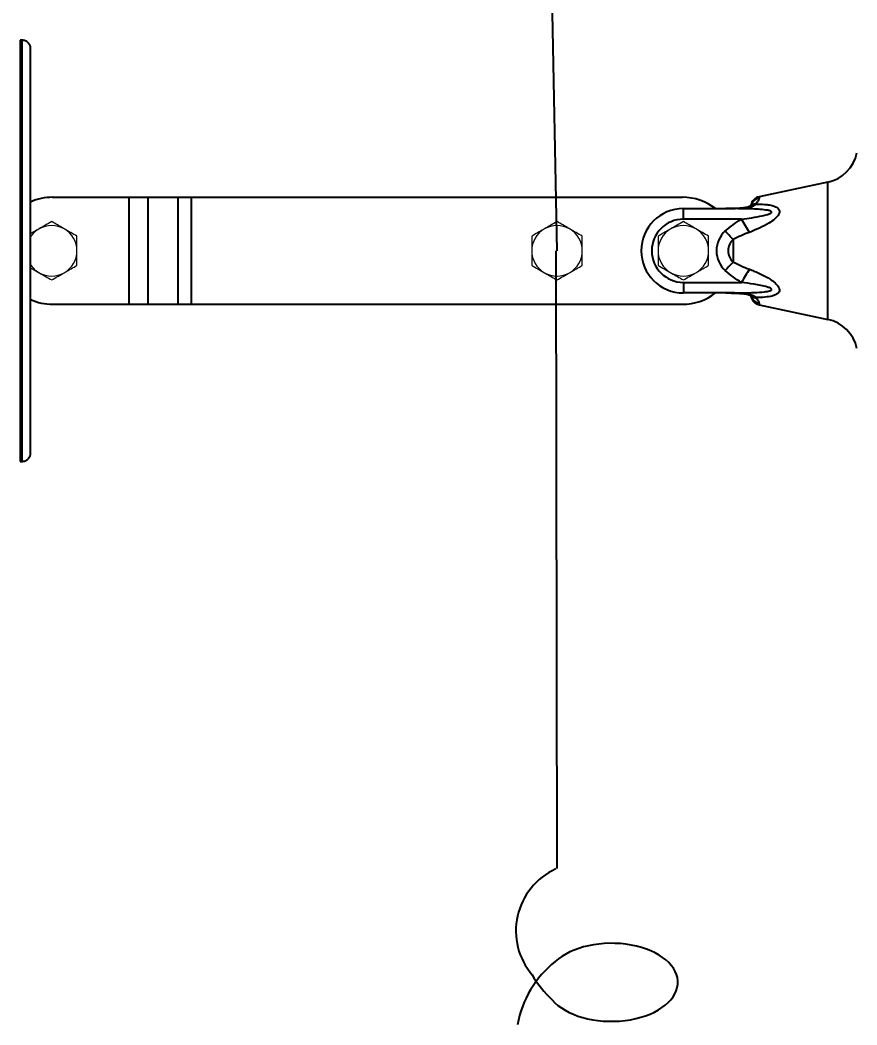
# Model space of a CAD drawing. Header units: millimetres. Extents: x -37020 to 35906, y -101 to 52234.
# Drawn here: x -186.4011 to -186.0037, y 227.4254 to 227.9024 of the extents above; entities that cross this region are included whole.
import ezdxf

# ---------------------------------------------------------------- set-up
doc = ezdxf.new("R2010")
doc.units = ezdxf.units.MM
doc.header["$PDMODE"] = 35
doc.header["$PDSIZE"] = 1
for name, color, linetype in [('GE-Cotas', 1, 'Continuous'), ('M0_EQUIPOS', 2, 'Continuous'), ('M2_PLBULONES', 2, 'Continuous')]:
    doc.layers.add(name, color=color, linetype=linetype)
doc.styles.add('Romans', font='romans.shx', dxfattribs={"width": 0.8})
doc.dimstyles.new('COTAS GENERAL', dxfattribs={"dimscale": 0.1, "dimtxt": 2.5, "dimasz": 2.5, "dimexe": 1, "dimexo": 1, "dimgap": 1.25, "dimtad": 1, "dimzin": 1, "dimdsep": 46, "dimtxsty": 'Romans', "dimcen": 1, "dimclrd": 2, "dimclre": 1, "dimclrt": 3, "dimaunit": 1, "dimadec": 3, "dimazin": 0, "dimtfac": 1, "dimtix": 1, "dimtmove": 0, "dimatfit": 0, "dimfxl": 1, "dimtolj": 1, "dimarcsym": 0})

# ---------------------------------------------------------------- blocks, each defined once
blk = doc.blocks.new('*D286')
at = {"layer": 'Defpoints', "color": 0, "transparency": 16777216}
for p in [(-189.0762093336162, 228.8216407990386), (-189.0762093336162, 228.5969071955409), (-184.691090961397, 227.7929228157583)]:
    blk.add_point(p, dxfattribs=at)
at = {"layer": 'GE-Cotas', "color": 1, "lineweight": -2, "transparency": 16777216}
for p, q in [((-189.0762093336162, 228.7716407990386), (-189.0762093336162, 228.5469071955409)), ((-184.691090961397, 227.8429228157583), (-184.691090961397, 228.6469071955409))]:
    blk.add_line(p, q, dxfattribs=at)
at = {"layer": 'GE-Cotas', "color": 2, "lineweight": -2, "transparency": 16777216}
blk.add_line((-184.791090961397, 228.5969071955409), (-188.9762093336162, 228.5969071955409), dxfattribs=at)
at = {"layer": 'GE-Cotas', "color": 2, "transparency": 16777216}
for points in [[(-188.9762093336162, 228.6135738622076), (-188.9762093336162, 228.5802405288742), (-189.0762093336162, 228.5969071955409)], [(-184.791090961397, 228.5802405288742), (-184.791090961397, 228.6135738622076), (-184.691090961397, 228.5969071955409)]]:
    blk.add_solid(points, dxfattribs=at)
at = {"layer": 'GE-Cotas', "color": 3, "linetype": 'Continuous', "transparency": 16777216, "insert": (-186.8836501697104, 228.7219071955409), "char_height": 0.125, "attachment_point": 5, "style": 'Romans'}
blk.add_mtext('\\A1;D ~5060', dxfattribs=at)
blk = doc.blocks.new('*D288')
at = {"layer": 'Defpoints', "color": 0, "transparency": 16777216}
for p in [(-182.3816589838637, 228.0504243964936), (-181.319986451455, 227.7929223688062), (-189.0762092892086, 221.9931724390545)]:
    blk.add_point(p, dxfattribs=at)
at = {"layer": 'GE-Cotas', "color": 1, "lineweight": -2, "transparency": 16777216}
for p, q in [((-182.1816589838637, 228.0504243964936), (-183.1492185076732, 228.0504243964936)), ((-181.9816589838637, 227.7929223688062), (-182.1816589838637, 228.0504243964936)), ((-181.369986451455, 227.7929223688062), (-181.9816589838637, 227.7929223688062))]:
    blk.add_line(p, q, dxfattribs=at)
at = {"layer": 'GE-Cotas', "color": 3, "linetype": 'Continuous', "transparency": 16777216, "insert": (-182.7966887457684, 228.1754243964936), "char_height": 0.125, "attachment_point": 5, "style": 'Romans'}
blk.add_mtext('\\A1;{\\Fsimplex|c0;+ ~}5800', dxfattribs=at)

msp = doc.modelspace()

# ---------------------------------------------------------------- linework, layer by layer
at = {"color": 4}
for p, q in [((-186.1460913985196, 227.7929223688062), (-186.1546214623372, 228.2360642497295)), ((-186.146091354112, 227.499708546177), (-186.1464913541119, 227.7929223688062))]:
    msp.add_line(p, q, dxfattribs=at)
for centre, radius, start, end in [((-186.1332829648192, 227.4700443150627), 0.03232125512414729, 114.5153074658489, 220.4088976883593), ((-186.1332829648192, 227.4700443150627), 0.03232125512414729, 114.5153074658489, 220.4088976883593), ((-186.1166356984933, 227.4169420297598), 0.04898115730096906, 128.2034867641097, 170.062984064208), ((-186.1166356984933, 227.4169420297598), 0.04898115730096906, 128.2034867641097, 170.062984064208), ((-186.1088892646614, 227.47891532759), 0.05736573728845946, 211.3237159874014, 226.4784876851193), ((-186.1088892646614, 227.47891532759), 0.05736573728845946, 211.3237159874014, 226.4784876851193)]:
    msp.add_arc(centre, radius, start, end, dxfattribs=at)
msp.add_ellipse((-186.1202199606007, 227.4456076335677), major_axis=(0.03149983891844766, 9.181911855534542e-16), ratio=0.5882977311850536, start_param=3.605341051140666, end_param=8.865976773444304, dxfattribs=at)
msp.add_ellipse((-186.1202199606007, 227.4456076335677), major_axis=(0.03149983891844766, 9.181911855534542e-16), ratio=0.5882977311850536, start_param=3.605341051140666, end_param=8.865976773444304, dxfattribs=at)
at = {"layer": 'M0_EQUIPOS', "color": 1}
for p, q in [((-186.4001619786458, 227.8929226358349), (-186.4010908574299, 227.8929226358349)), ((-186.4010908574299, 227.8929226358349), (-186.4010908574299, 227.6929228265698)), ((-186.0175235242085, 227.8254892785962), (-186.0501320332722, 227.8185484369214)), ((-186.0175235242085, 227.7603561838086), (-186.0175235242085, 227.8254892785962)), ((-186.3856909245686, 227.8183224161084), (-186.3494164914326, 227.8183224161084)), ((-186.3494164914326, 227.8183224161084), (-186.3494164914326, 227.767522092622)), ((-186.3494164914326, 227.8183224161084), (-186.340393301888, 227.8183224161084)), ((-186.340393301888, 227.8183224161084), (-186.340393301888, 227.767522092622)), ((-186.340393301888, 227.8183224161084), (-186.3262517422871, 227.8183224161084)), ((-186.3262517422871, 227.8183224161084), (-186.3262517422871, 227.767522092622)), ((-186.3262517422871, 227.8183224161084), (-186.319912669106, 227.8183224161084)), ((-186.319912669106, 227.8183224161084), (-186.319912669106, 227.767522092622)), ((-186.319912669106, 227.8183224161084), (-186.0864908665852, 227.8183224161084)), ((-186.0501320332722, 227.8185484369214), (-186.0501320332722, 227.8179380853589)), ((-186.0860908002095, 227.807922597688), (-186.0860908002095, 227.8129227121289)), ((-186.0860908002095, 227.8129227121289), (-186.0623562306599, 227.8129227121289)), ((-186.0615198582844, 227.813010450166), (-186.0659043759541, 227.8129227121289)), ((-186.061789748116, 227.8130238016064), (-186.0654494733052, 227.8129227121289)), ((-186.0615212887959, 227.8130371530468), (-186.0623757809834, 227.8129932840283)), ((-186.0593416661458, 227.8131458719189), (-186.0615208119588, 227.8130333383496)), ((-186.0593407124715, 227.8131325204785), (-186.0615208119588, 227.813031431001)), ((-186.0615208119588, 227.813028569978), (-186.0615198582844, 227.813010450166)), ((-186.0593388051228, 227.8130867441113), (-186.0615198582844, 227.813010450166)), ((-186.0593411893086, 227.8131344278271), (-186.0593388051228, 227.8130867441113)), ((-186.0584819287495, 227.807922597688), (-186.0860908002095, 227.807922597688)), ((-186.0624711484151, 227.7982532937939), (-186.0624711484151, 227.7875921686108)), ((-186.0860908002095, 227.7779219110425), (-186.0860908002095, 227.7729227502759)), ((-186.0860908002095, 227.7779219110425), (-186.0584819287495, 227.7779219110425)), ((-186.0623562306599, 227.7729227502759), (-186.0860908002095, 227.7729227502759)), ((-186.0659043759541, 227.7729227502759), (-186.0615198582844, 227.7728350122387)), ((-186.0615198582844, 227.7728350122387), (-186.0615208119588, 227.7728159387524)), ((-186.0615198582844, 227.7728350122387), (-186.0593388051228, 227.7727577646191)), ((-186.0593388051228, 227.7727577646191), (-186.0593411893086, 227.7727100809033)), ((-186.3856909245686, 227.767522092622), (-186.3494164914326, 227.767522092622)), ((-186.3494164914326, 227.767522092622), (-186.340393301888, 227.767522092622)), ((-186.340393301888, 227.767522092622), (-186.3262517422871, 227.767522092622)), ((-186.3262517422871, 227.767522092622), (-186.319912669106, 227.767522092622)), ((-186.319912669106, 227.767522092622), (-186.0864908665852, 227.767522092622)), ((-186.0501320332722, 227.7679064233716), (-186.0501320332722, 227.7672960718091)), ((-186.0501320332722, 227.7672960718091), (-186.0175235242085, 227.7603561838086)), ((-186.4010908574299, 227.6929228265698), (-186.4001619786458, 227.6929228265698))]:
    msp.add_line(p, q, dxfattribs=at)
at = {"layer": 'M0_EQUIPOS', "color": 1, "flags": 128}
for points in [[(-186.0547349423604, 227.8016722162182), (-186.0551807851033, 227.802416082185), (-186.0556356877522, 227.8031742532666), (-186.0560982197957, 227.8039457757885), (-186.0565669507222, 227.804727788728), (-186.0570414036946, 227.8055193384106), (-186.0575191945271, 227.8063166101391), (-186.0579998463826, 227.8071186502392), (-186.0584819287495, 227.807922597688)], [(-186.0624711484151, 227.7982532937939), (-186.0629270047383, 227.7987492044385), (-186.0633876294331, 227.7992508371289), (-186.0638530224995, 227.7997572381909), (-186.064321753426, 227.8002684076245), (-186.0647933453755, 227.8007814844067), (-186.0652668446736, 227.8012974222119), (-186.0657422513203, 227.8018152673657), (-186.0662181348042, 227.8023331125195)], [(-186.0624711484151, 227.7875921686108), (-186.0629270047383, 227.787095304292), (-186.0633876294331, 227.7865936716015), (-186.0638530224995, 227.7860872705395), (-186.064321753426, 227.7855770547802), (-186.0647933453755, 227.7850630243237), (-186.0652668446736, 227.7845470865185), (-186.0657422513203, 227.7840292413647), (-186.0662181348042, 227.7835113962109)], [(-186.0547349423604, 227.7841722925122), (-186.0551807851033, 227.7834293802197), (-186.0556356877522, 227.7826702554638), (-186.0560982197957, 227.7818987329419), (-186.0565669507222, 227.7811167200024), (-186.0570414036946, 227.7803261239941), (-186.0575191945271, 227.7795278985913), (-186.0579998463826, 227.7787268121655), (-186.0584819287495, 227.7779219110425)]]:
    msp.add_lwpolyline(points, dxfattribs=at)
at = {"layer": 'M0_EQUIPOS', "color": 1}
for centre, radius, start, end in [((-186.0212708696534, 227.8430946569237), 0.018, 282.0155852387927, 348.0132238332894), ((-186.3856909507896, 227.7929223688062), 0.02539999999999923, 90, 114.2708569939623), ((-186.0864909507897, 227.7929223688062), 0.02540000000000027, 51.94334337248684, 90), ((-186.0520450626747, 227.8119525022688), 0.00318258640855365, 83.0042149560124, 136.4959030609709), ((-186.0490909507897, 227.8136582121698), 0.005000000000000109, 102.0155852387015, 168.4327956941624), ((-186.049144575153, 227.8130665786067), 0.004970578595598889, 101.4586454150606, 157.1474920427405), ((-186.0860909507898, 227.7929223688062), 0.02, 90, 270), ((-186.0623467975853, 227.8168630646284), 0.003940363790552063, 269.862836044382, 282.1143644860512), ((-186.0860909507898, 227.7929223688062), 0.01500000000000091, 90, 270), ((-186.057575756629, 227.7929223688062), 0.01277737634227228, 132.5624907944357, 227.4375092052981), ((-186.057575756629, 227.7929223688062), 0.007237410100726389, 132.5624907941005, 227.4375092057473), ((-186.0864909507897, 227.7929223688062), 0.02540000000000063, 270, 308.0566566275131), ((-186.0623626132716, 227.7688316330267), 0.004091122227982811, 78.11218737398057, 89.91061209306692), ((-186.0520478657069, 227.7738870743182), 0.003177087735544904, 223.5230091836642, 277.0588868539293), ((-186.3856909507896, 227.7929223688062), 0.02540000000000079, 245.6501640029133, 270), ((-186.0490909507897, 227.7721865254427), 0.004999999999999729, 192.3381371667523, 257.9844147612985), ((-186.0491459541985, 227.7727754721804), 0.004967895755915045, 202.2750198607756, 258.5513107805341), ((-186.0212708696534, 227.7427500806888), 0.018, 11.98677616688768, 77.98441476120738)]:
    msp.add_arc(centre, radius, start, end, dxfattribs=at)
for points, knots in [([(-186.3960921735005, 227.8889477212842), (-186.3961515896889, 227.8894202241617), (-186.396278139816, 227.8904266047554), (-186.397022169458, 227.891539127032), (-186.397858451414, 227.8922401697791), (-186.3988197614088, 227.8927750449658), (-186.3996310275337, 227.8928642521888), (-186.4001619786458, 227.8929226358349)], [0, 0, 0, 0, 0.225805714954864, 0.4809420223643144, 0.6145267353256366, 0.747718470830004, 1, 1, 1, 1]), ([(-186.4001619786458, 227.7929222543652), (-186.4001619786458, 227.7961947962612), (-186.4001619786458, 227.8027398735723), (-186.4001619786458, 227.8124629218943), (-186.4001619786458, 227.8219976129277), (-186.4001619786458, 227.8312521789873), (-186.4001619786458, 227.8401379835986), (-186.4001619786458, 227.8485688459715), (-186.4001619786458, 227.8564636206314), (-186.4001619786458, 227.8637470982364), (-186.4001619786458, 227.870347489917), (-186.4001619786458, 227.876203016897), (-186.4001619786458, 227.881256146021), (-186.4001619786458, 227.8854580946017), (-186.4001619786458, 227.8887738990362), (-186.4001619786458, 227.8911469688584), (-186.4001619786458, 227.8926441447994), (-186.4001619786458, 227.8928298055279), (-186.4001619786458, 227.8929226358349)], [0, 0, 0, 0, 0.06250087779258837, 0.1250016318134964, 0.1875024197626043, 0.2499982750647156, 0.3125022268610065, 0.3750009527235785, 0.4374998998983051, 0.5000017825954179, 0.562499656989264, 0.6250000000378766, 0.6874991703242069, 0.7500000232262184, 0.8125005995666162, 0.875000040282436, 0.9375000586447647, 1, 1, 1, 1]), ([(-186.3960921735005, 227.6968967874463), (-186.3960919947684, 227.6969563249615), (-186.3960916546802, 227.6970696118898), (-186.3960914765236, 227.6978289799676), (-186.3960912574647, 227.69884396075), (-186.3960909222311, 227.7000304554298), (-186.3960909967392, 227.7013358389549), (-186.3960909777485, 227.7027302555352), (-186.3960909823528, 227.7042663693802), (-186.3960909811566, 227.7059190430315), (-186.3960909816113, 227.7088017268378), (-186.3960909813326, 227.7134022845393), (-186.3960909814276, 227.7203501616338), (-186.3960909814022, 227.7283276048051), (-186.396090981409, 227.7372129836669), (-186.3960909814072, 227.7468820576268), (-186.3960909814076, 227.7571963913778), (-186.3960909814074, 227.7680137134381), (-186.3960909814076, 227.779181314986), (-186.3960909814076, 227.7905414081619), (-186.3960909814076, 227.801934687309), (-186.3960909814074, 227.8132024416888), (-186.3960909814076, 227.8241845453944), (-186.3960909814069, 227.8347268616743), (-186.3960909814094, 227.8446825111497), (-186.3960909814012, 227.8531432291101), (-186.3960909814242, 227.8602076284705), (-186.3960909813446, 227.8660295341953), (-186.3960909816375, 227.871184562999), (-186.3960909807773, 227.8748901387522), (-186.3960909824169, 227.8774395640211), (-186.396090977465, 227.8792275239609), (-186.3960910010038, 227.8811041715973), (-186.3960908872983, 227.8829712322155), (-186.3960913343375, 227.8847657530668), (-186.396091122757, 227.8863694011392), (-186.3960915180832, 227.8877279568714), (-186.3960916413374, 227.8887280310441), (-186.3960919904861, 227.8888721684013), (-186.3960921735005, 227.8889477212842)], [0, 0, 0, 0, 0.024016169893586, 0.04569754224442353, 0.06503990657072162, 0.08204124442767854, 0.09669900892421861, 0.1117301710921279, 0.1251560131054324, 0.1387694227525408, 0.1525738319657783, 0.190146970738384, 0.2278977146547695, 0.2656295637362521, 0.3033770098740174, 0.3411307193542774, 0.3788653147215955, 0.4166056807861581, 0.4543620161046272, 0.4921023808815155, 0.5298364337302016, 0.5675908064527975, 0.6053398568669671, 0.6430702015757309, 0.6808186668623658, 0.7185722300183323, 0.7468825406367823, 0.7751901795088022, 0.8034528112890185, 0.8302911013547983, 0.8429574861405589, 0.8551244846079827, 0.869289868744424, 0.8874400634911179, 0.9048389219609649, 0.9247973337159981, 0.947313731100335, 0.9723832906158465, 1, 1, 1, 1]), ([(-186.0516574353413, 227.815111394685), (-186.052015706923, 227.8147769184847), (-186.0527332746086, 227.8141070096077), (-186.0546234326831, 227.813477412279), (-186.0569101491373, 227.8131818284436), (-186.058541698752, 227.8131179516301), (-186.0593388051228, 227.8130867441113)], [0, 0, 0, 0, 0.2300139250238369, 0.4606856032861156, 0.7365137182954808, 1, 1, 1, 1]), ([(-186.0516574353413, 227.815111394685), (-186.0502794390567, 227.8150928235986), (-186.0480500888051, 227.815062778919), (-186.0451160750268, 227.8147160152431), (-186.0431943085154, 227.8142416155428), (-186.0418116203426, 227.8136292109681), (-186.0409379574734, 227.8129763314479), (-186.0405062337157, 227.8122678091712), (-186.0403811818932, 227.8115010476839), (-186.0404963094228, 227.810839075648), (-186.0410365216677, 227.809701135095), (-186.0418413851811, 227.8087965932756), (-186.0433875944681, 227.8074217940811), (-186.0458889253947, 227.8057021218605), (-186.049947867709, 227.8035728567314), (-186.0531377368249, 227.8023063641623), (-186.0547349423604, 227.8016722162182)], [0, 0, 0, 0, 0.1341305038461738, 0.2169990411606202, 0.299611868417381, 0.3437762919565076, 0.387732184925462, 0.4299226800420662, 0.4467750669409077, 0.4835475749325143, 0.5051437630447285, 0.577856933759493, 0.5945458203243625, 0.6949901484386022, 0.8472779272265726, 1, 1, 1, 1]), ([(-186.0536763638692, 227.8149731119092), (-186.0536731906108, 227.8149787331994), (-186.053657064259, 227.8150073003359), (-186.053768756476, 227.8148382262363), (-186.0539918471771, 227.8145540850252), (-186.0542427988845, 227.8142733056071), (-186.0543563336568, 227.8141462762768)], [0, 0, 0, 0, 0.07202628182257637, 0.3660342319811185, 0.7131832258939701, 1, 1, 1, 1]), ([(-186.0501320332722, 227.8179380853589), (-186.0502235226462, 227.817566726054), (-186.0503907348233, 227.8168880046339), (-186.0512626049475, 227.815665163785), (-186.0516574353413, 227.815111394685)], [0, 0, 0, 0, 0.5471454028113418, 1, 1, 1, 1]), ([(-186.0584819287495, 227.807922597688), (-186.0568304398442, 227.8081481878868), (-186.0535236711358, 227.808599886114), (-186.0494150415401, 227.8093238701946), (-186.0465800857893, 227.810004655771), (-186.0452134524168, 227.8104679514544), (-186.0445912832535, 227.8107753099486), (-186.0443093079185, 227.8109922266646), (-186.0441845470294, 227.8111514924234), (-186.0441575155008, 227.811302435848), (-186.0441990131247, 227.8114360715366), (-186.0443502007528, 227.8116013924393), (-186.0449226333568, 227.8119105644686), (-186.0466895823084, 227.8123003898649), (-186.04956905713, 227.8125925943838), (-186.0550200638826, 227.8128821900695), (-186.0593009836699, 227.812905836163), (-186.0623562306599, 227.8129227121289)], [0, 0, 0, 0, 0.1468553284378611, 0.2940477548720133, 0.3675337530109754, 0.4043248583490758, 0.4227530081244226, 0.430626484489207, 0.438571570335531, 0.4433568998860558, 0.4481297461191397, 0.4549206506041987, 0.4676855802768643, 0.5125118000850688, 0.6200799269064465, 0.7288550784878456, 1, 1, 1, 1]), ([(-186.0543515652852, 227.8141510446484), (-186.0543767675894, 227.8141234411891), (-186.0544236955312, 227.8140720421765), (-186.0546829089661, 227.813901846526), (-186.0551582379122, 227.8137028022985), (-186.0559108297888, 227.8134931688011), (-186.0569237562949, 227.8133231090939), (-186.0581034684243, 227.8132030872784), (-186.0589328965151, 227.8131590110669), (-186.0593416661458, 227.8131372888501)], [0, 0, 0, 0, 0.1570390621046928, 0.2924145323686604, 0.4099815635431995, 0.5400332624221819, 0.6856069333073904, 0.8450566852777878, 1, 1, 1, 1]), ([(-186.0662181348042, 227.8023331125195), (-186.0650051063209, 227.8033545287582), (-186.0625648855574, 227.8054092876929), (-186.0598481705705, 227.8070815921652), (-186.0584819287495, 227.807922597688)], [0, 0, 0, 0, 0.4970978451099546, 1, 1, 1, 1]), ([(-186.0547349423604, 227.8016722162182), (-186.0560489354556, 227.8011636162516), (-186.0586812129872, 227.8001447552923), (-186.0612064643195, 227.7988844658336), (-186.0624711484151, 227.7982532937939)], [0, 0, 0, 0, 0.4991848615714915, 1, 1, 1, 1]), ([(-186.4001619786458, 227.6929228265698), (-186.4001619786458, 227.6930152883071), (-186.4001619786458, 227.6932002123359), (-186.4001619786458, 227.6946972142238), (-186.4001619786458, 227.697072128315), (-186.4001619786458, 227.7003860681845), (-186.4001619786458, 227.7045884526709), (-186.4001619786458, 227.7096415237783), (-186.4001619786458, 227.7154969284467), (-186.4001619786458, 227.7220983863921), (-186.4001619786458, 227.7293808918813), (-186.4001619786458, 227.7372758328947), (-186.4001619786458, 227.7457071368157), (-186.4001619786458, 227.7545927416019), (-186.4001619786458, 227.7638473522108), (-186.4001619786458, 227.7733818520948), (-186.4001619786458, 227.7831046452231), (-186.4001619786458, 227.7896497158244), (-186.4001619786458, 227.7929222543652)], [0, 0, 0, 0, 0.06249975254081955, 0.1249998798660662, 0.1875009054355164, 0.2499995446570863, 0.3125005065234706, 0.3749997857712402, 0.4375002377833367, 0.5000022999977696, 0.5624997913472156, 0.6249988474829926, 0.6875028919515609, 0.7500014621129721, 0.8125031450317651, 0.874998150257887, 0.9374990132429953, 1, 1, 1, 1]), ([(-186.0624711484151, 227.7875921686108), (-186.0612118593111, 227.7869629362084), (-186.0586870659605, 227.7857013658662), (-186.0560544770593, 227.7846828193966), (-186.0547349423604, 227.7841722925122)], [0, 0, 0, 0, 0.4987691779008301, 1, 1, 1, 1]), ([(-186.0584819287495, 227.7779219110425), (-186.0598346127241, 227.7787543900824), (-186.0625514097868, 227.7804263819538), (-186.0649924700868, 227.7824801781323), (-186.0662181348042, 227.7835113962109)], [0, 0, 0, 0, 0.4978965831602079, 1, 1, 1, 1]), ([(-186.0547349423604, 227.7841722925122), (-186.0540078070395, 227.7838880645865), (-186.0519533573753, 227.7830850064078), (-186.0486295215052, 227.7816029180771), (-186.0455241549315, 227.7798855210443), (-186.0432460845708, 227.7783062300738), (-186.0417337781142, 227.7769799593865), (-186.0407016269315, 227.7756358408657), (-186.0403884856813, 227.7745507883048), (-186.0404515608985, 227.7736906580418), (-186.0407898121874, 227.773090105106), (-186.0414772333542, 227.7724337441547), (-186.0424429265209, 227.7718876832484), (-186.0444634391876, 227.7712404437231), (-186.0475335546649, 227.7707894863644), (-186.0502192193375, 227.7707533951417), (-186.0516574353413, 227.7707340677197)], [0, 0, 0, 0, 0.06945568860212889, 0.196240248584682, 0.3227174568122662, 0.3834760274988034, 0.4439906574788621, 0.5061167113741679, 0.5435335936995969, 0.5662851583624657, 0.6104419191288467, 0.628787679070458, 0.683443622858395, 0.7384234818278114, 0.8599216281419321, 1, 1, 1, 1]), ([(-186.0623562306599, 227.7729227502759), (-186.0590424773242, 227.7729406439074), (-186.0540711360578, 227.7729674881954), (-186.0483499718949, 227.7733437708645), (-186.0457417719327, 227.7737137933094), (-186.0446806337765, 227.7740627615873), (-186.0443328420853, 227.7742474551293), (-186.0441816283325, 227.774441540798), (-186.0441560445032, 227.7745753322187), (-186.0442034872175, 227.7747224974964), (-186.044365269429, 227.7749102456154), (-186.0449801722528, 227.7753086891618), (-186.0466620948322, 227.7758711836226), (-186.0492877305613, 227.7764802103169), (-186.0534053100374, 227.7772270923241), (-186.056482270582, 227.7776482249527), (-186.0584819287495, 227.7779219110425)], [0, 0, 0, 0, 0.2938368419898828, 0.4408183319987771, 0.5144512518525526, 0.5307441786022373, 0.5472101071444405, 0.5526562793455233, 0.5581726440526158, 0.5630067969538824, 0.569976616284665, 0.5833272013913123, 0.6313803039231309, 0.7263352554465139, 0.8221504846472116, 1, 1, 1, 1]), ([(-186.0658972233967, 227.7729179819043), (-186.0655236615183, 227.7729188513421), (-186.0640641256313, 227.7729222483041), (-186.0626063958219, 227.7728421543817), (-186.0615217656331, 227.7727825601513)], [0, 0, 0, 0, 0.2559456615659156, 1, 1, 1, 1]), ([(-186.0615208119588, 227.7728149850781), (-186.06101193866, 227.7727925111791), (-186.0602853234005, 227.7727604209162), (-186.0595592467142, 227.7727180189605), (-186.0593416661458, 227.7727053125317)], [0, 0, 0, 0, 0.7003339003814748, 1, 1, 1, 1]), ([(-186.0593397587971, 227.7727081735547), (-186.059271896473, 227.7727054092676), (-186.0587408336133, 227.7726837770835), (-186.0578081923501, 227.7726147548928), (-186.0566114019686, 227.7724791316045), (-186.0556500358576, 227.7722914036666), (-186.0549366981287, 227.7720609554819), (-186.0545789824292, 227.7718804987443), (-186.0543910756543, 227.7717425822538), (-186.0543646607883, 227.7717058642953), (-186.0543529957966, 227.7716896493847)], [0, 0, 0, 0, 0.02584954878662853, 0.20228802177919, 0.354334785652798, 0.5000937062935229, 0.6360976649165053, 0.7612814722886548, 0.8945802068405664, 1, 1, 1, 1]), ([(-186.0593388051228, 227.7727577646191), (-186.058345959139, 227.7727187436896), (-186.0565736904194, 227.7726490898118), (-186.0541223543795, 227.7722536625137), (-186.0525062643386, 227.771584101601), (-186.0518909045398, 227.7709678683199), (-186.0516574353413, 227.7707340677197)], [0, 0, 0, 0, 0.3268466847138038, 0.5834340522207072, 0.8419537348446484, 1, 1, 1, 1]), ([(-186.054351088448, 227.7716953714306), (-186.0542101164525, 227.7715355139827), (-186.0539371980473, 227.7712260337936), (-186.053704892816, 227.7709137341205), (-186.0536823439985, 227.770878234284), (-186.0536725491719, 227.7708628137524)], [0, 0, 0, 0, 0.376677888790192, 0.7292393676653163, 1, 1, 1, 1]), ([(-186.0516574353413, 227.7707340677197), (-186.0512626054698, 227.7701799165613), (-186.0503907992451, 227.7689563201101), (-186.0502235419052, 227.7682777033139), (-186.0501320332722, 227.7679064233716)], [0, 0, 0, 0, 0.4528871899710781, 1, 1, 1, 1]), ([(-186.4001619786458, 227.6929228265698), (-186.3996311626439, 227.6929814389979), (-186.3988202545926, 227.6930709790448), (-186.3978578760549, 227.6936041167507), (-186.3970227182059, 227.6943067210169), (-186.3962782193661, 227.6954184342605), (-186.3961516009232, 227.6964245666872), (-186.3960921735005, 227.6968967874463)], [0, 0, 0, 0, 0.2523126319913131, 0.3854487131271789, 0.5191478751169295, 0.7743156373023476, 0.9999999999999999, 0.9999999999999999, 0.9999999999999999, 0.9999999999999999])]:
    msp.add_open_spline(points, degree=3, knots=knots, dxfattribs=at)
at = {"layer": 'M2_PLBULONES', "color": 1, "linetype": 'Continuous', "lineweight": 15}
for centre, radius, start, end in [((-186.3860909507897, 227.7929223688062), 0.01199999999999947, 59.99999999704745, 120.000000002835), ((-186.1460909507897, 227.7929223688062), 0.01199999999999902, 59.99999999704745, 120.000000002835), ((-186.0860909507898, 227.7929223688062), 0.01199999999999924, 59.99999999704745, 120.000000002835), ((-186.3860909507897, 227.7929223688062), 0.01199999999999964, 120.000000002835, 147.6472171526131), ((-186.3860909507897, 227.7929223688062), 0.01199999999999909, 0, 59.99999999704745), ((-186.1460909507897, 227.7929223688062), 0.012, 120.000000002835, 180), ((-186.1460909507897, 227.7929223688062), 0.01199999999999955, 0, 59.99999999704745), ((-186.0860909507898, 227.7929223688062), 0.01199999999999955, 120.000000002835, 180), ((-186.0860909507898, 227.7929223688062), 0.01199999999999955, 0, 59.99999999704745), ((-186.3860909507897, 227.7929223688062), 0.01199999999999941, 300.0000000030204, 0), ((-186.1460909507897, 227.7929223688062), 0.012, 180, 239.999999997165), ((-186.1460909507897, 227.7929223688062), 0.01199999999999955, 300.0000000030204, 0), ((-186.0860909507898, 227.7929223688062), 0.01199999999999955, 180, 239.999999997165), ((-186.0860909507898, 227.7929223688062), 0.01199999999999964, 300.0000000030204, 0), ((-186.3860909507897, 227.7929223688062), 0.01200000000000026, 212.2793671973372, 239.999999997165), ((-186.3860909507897, 227.7929223688062), 0.01199999999999941, 239.999999997165, 300.0000000030204), ((-186.1460909507897, 227.7929223688062), 0.01199999999999941, 239.999999997165, 300.0000000030204), ((-186.0860909507898, 227.7929223688062), 0.01199999999999964, 239.999999997165, 300.0000000030204)]:
    msp.add_arc(centre, radius, start, end, dxfattribs=at)
for points, knots in [([(-186.3860909909444, 227.8067791421826), (-186.3870653707537, 227.8062164111583), (-186.3890320347351, 227.8050806088494), (-186.3910651969298, 227.8039067275201), (-186.392091032906, 227.8033144433911)], [0, 0, 0, 0, 0.4954480371184462, 0.9999999999999999, 0.9999999999999999, 0.9999999999999999, 0.9999999999999999]), ([(-186.3800909489827, 227.8033144433911), (-186.3802331927353, 227.8033967881831), (-186.3813094746266, 227.8040198468872), (-186.3833414023815, 227.8051902251811), (-186.3851688051985, 227.8062462345944), (-186.3860909909444, 227.8067791421826)], [0, 0, 0, 0, 0.07014583333008034, 0.5307557534384644, 1, 1, 1, 1]), ([(-186.146090742989, 227.8067791421826), (-186.1470652122222, 227.8062164279433), (-186.1490319417293, 227.8050807259005), (-186.1510650400725, 227.803906744175), (-186.1520907849507, 227.8033144433911)], [0, 0, 0, 0, 0.4954769986516463, 1, 1, 1, 1]), ([(-186.1400911778645, 227.8033144433911), (-186.1402332590334, 227.8033967943935), (-186.1413092105894, 227.8040204216481), (-186.1433415862558, 227.805189785422), (-186.1451687776138, 227.8062461307742), (-186.146090742989, 227.8067791421826)], [0, 0, 0, 0, 0.0700911636563312, 0.5307860090847194, 1, 1, 1, 1]), ([(-186.0860908002095, 227.8067791421826), (-186.0870652694535, 227.8062164279369), (-186.0890319990259, 227.8050807258566), (-186.0910650973038, 227.8039067441686), (-186.0920908421712, 227.8033144433911)], [0, 0, 0, 0, 0.4954769877590566, 1, 1, 1, 1]), ([(-186.0800907582478, 227.8033144433911), (-186.0802330012954, 227.8033967893163), (-186.0813093964972, 227.8040199252811), (-186.0833415455587, 227.8051899541016), (-186.0851688020133, 227.8062461873532), (-186.0860908002095, 227.8067791421826)], [0, 0, 0, 0, 0.07014574055871005, 0.5308135606877591, 0.9999999999999999, 0.9999999999999999, 0.9999999999999999, 0.9999999999999999]), ([(-186.392091032906, 227.8033144433911), (-186.3922331751945, 227.8032324572163), (-186.3933101811452, 227.8026112515267), (-186.3946622484024, 227.8018292804954), (-186.3958308993559, 227.8011555384591), (-186.3960909814076, 227.8010055978711)], [0, 0, 0, 0, 0.1057122585850777, 0.8009771952402664, 1, 1, 1, 1]), ([(-186.374090907021, 227.7998506982739), (-186.3750654097506, 227.8004130352153), (-186.3770323393484, 227.8015480522244), (-186.3790652373406, 227.8027220801279), (-186.3800909489827, 227.8033144433911)], [0, 0, 0, 0, 0.4954436247884358, 1, 1, 1, 1]), ([(-186.1520907849507, 227.8033144433911), (-186.1522330411693, 227.803232438161), (-186.1533104588667, 227.8026113483628), (-186.1553403592219, 227.8014377375665), (-186.1571684335814, 227.8003829257438), (-186.1580908269124, 227.7998506982739)], [0, 0, 0, 0, 0.0700826350686339, 0.5307906534443945, 0.9999999999999999, 0.9999999999999999, 0.9999999999999999, 0.9999999999999999]), ([(-186.1340911359028, 227.7998506982739), (-186.1350654597567, 227.8004130687672), (-186.1370322581548, 227.8015482861596), (-186.1390652840036, 227.8027221134077), (-186.1400911778645, 227.8033144433911)], [0, 0, 0, 0, 0.4953857268392973, 0.9999999999999999, 0.9999999999999999, 0.9999999999999999, 0.9999999999999999]), ([(-186.0920908421712, 227.8033144433911), (-186.0922330983905, 227.8032324381606), (-186.0933105161465, 227.8026113483287), (-186.0953404163259, 227.8014377376338), (-186.0971684907801, 227.8003829257563), (-186.0980908841328, 227.7998506982739)], [0, 0, 0, 0, 0.07008263324141166, 0.5307906656778064, 0.9999999999999999, 0.9999999999999999, 0.9999999999999999, 0.9999999999999999]), ([(-186.0740907162862, 227.7998506982739), (-186.0750652190158, 227.8004130352153), (-186.0770321486135, 227.8015480522244), (-186.0790650466057, 227.8027220801279), (-186.0800907582478, 227.8033144433911)], [0, 0, 0, 0, 0.4954436247884358, 1, 1, 1, 1]), ([(-186.374090907021, 227.7929222543652), (-186.374090907021, 227.7934669145328), (-186.374090907021, 227.7958113008721), (-186.374090907021, 227.7980964483101), (-186.374090907021, 227.7998506982739)], [0, 0, 0, 0, 0.2323252606890847, 1, 1, 1, 1]), ([(-186.1580908269124, 227.7998506982739), (-186.1580908269124, 227.798096448341), (-186.1580908269124, 227.7958113009667), (-186.1580908269124, 227.7934669145356), (-186.1580908269124, 227.7929222543652)], [0, 0, 0, 0, 0.7676747472562426, 1, 1, 1, 1]), ([(-186.1340911359028, 227.7929222543652), (-186.1340911359028, 227.7934669145356), (-186.1340911359028, 227.7958113009667), (-186.1340911359028, 227.798096448341), (-186.1340911359028, 227.7998506982739)], [0, 0, 0, 0, 0.2323252527437573, 1, 1, 1, 1]), ([(-186.0980908841328, 227.7998506982739), (-186.0980908841328, 227.7980964483858), (-186.0980908841328, 227.795811301104), (-186.0980908841328, 227.7934669145394), (-186.0980908841328, 227.7929222543652)], [0, 0, 0, 0, 0.7676747587718984, 1, 1, 1, 1]), ([(-186.0740907162862, 227.7929222543652), (-186.0740907162862, 227.7934669145394), (-186.0740907162862, 227.795811301104), (-186.0740907162862, 227.7980964483858), (-186.0740907162862, 227.7998506982739)], [0, 0, 0, 0, 0.2323252412281015, 1, 1, 1, 1]), ([(-186.374090907021, 227.7859938104565), (-186.374090907021, 227.786471686872), (-186.374090907021, 227.7878346238946), (-186.374090907021, 227.7901425709714), (-186.374090907021, 227.7919915568517), (-186.374090907021, 227.7929222543652)], [0, 0, 0, 0, 0.2114536936376586, 0.6030807512680947, 1, 1, 1, 1]), ([(-186.1580908269124, 227.7929222543652), (-186.1580908269124, 227.7920046960027), (-186.1580908269124, 227.7901557416482), (-186.1580908269124, 227.787847266097), (-186.1580908269124, 227.7864716846867), (-186.1580908269124, 227.7859938104565)], [0, 0, 0, 0, 0.3913225891081539, 0.788546685030542, 0.9999999999999999, 0.9999999999999999, 0.9999999999999999, 0.9999999999999999]), ([(-186.1340911359028, 227.7859938104565), (-186.1340911359028, 227.7864716868729), (-186.1340911359028, 227.7878346238985), (-186.1340911359028, 227.790142570898), (-186.1340911359028, 227.7919915568408), (-186.1340911359028, 227.7929222543652)], [0, 0, 0, 0, 0.2114536973327243, 0.6030807618066809, 1, 1, 1, 1]), ([(-186.0980908841328, 227.7929222543652), (-186.0980908841328, 227.7920046959634), (-186.0980908841328, 227.7901557414156), (-186.0980908841328, 227.7878472662618), (-186.0980908841328, 227.7864716847011), (-186.0980908841328, 227.7859938104565)], [0, 0, 0, 0, 0.3913225701048491, 0.7885466952990824, 0.9999999999999999, 0.9999999999999999, 0.9999999999999999, 0.9999999999999999]), ([(-186.0740907162862, 227.7859938104565), (-186.0740907162862, 227.786471686872), (-186.0740907162862, 227.7878346238946), (-186.0740907162862, 227.7901425709714), (-186.0740907162862, 227.7919915568517), (-186.0740907162862, 227.7929222543652)], [0, 0, 0, 0, 0.2114536936376586, 0.6030807512680947, 1, 1, 1, 1]), ([(-186.3800909489827, 227.7825300653393), (-186.3799486927643, 227.7826120705692), (-186.3788712751124, 227.7832331603412), (-186.3768413746958, 227.784406771173), (-186.3750133003465, 227.7854615829898), (-186.374090907021, 227.7859938104565)], [0, 0, 0, 0, 0.07008263798877175, 0.5307906549178113, 1, 1, 1, 1]), ([(-186.1580908269124, 227.7859938104565), (-186.1571165030583, 227.7854314399634), (-186.1551497046602, 227.7842962225708), (-186.1531166788114, 227.783122395323), (-186.1520907849507, 227.7825300653393)], [0, 0, 0, 0, 0.4953857268392973, 0.9999999999999999, 0.9999999999999999, 0.9999999999999999, 0.9999999999999999]), ([(-186.1400911778645, 227.7825300653393), (-186.1399489223521, 227.7826120717019), (-186.138871391346, 227.7832332384814), (-186.1368412694811, 227.7844065000697), (-186.1350133416139, 227.7854615356916), (-186.1340911359028, 227.7859938104565)], [0, 0, 0, 0, 0.07008254828135703, 0.5308484539876984, 1, 1, 1, 1]), ([(-186.0980908841328, 227.7859938104565), (-186.097116381403, 227.7854314735154), (-186.0951494518052, 227.784296456506), (-186.093116553813, 227.7831224286028), (-186.0920908421712, 227.7825300653393)], [0, 0, 0, 0, 0.4954436247884358, 1, 1, 1, 1]), ([(-186.0800907582478, 227.7825300653393), (-186.0799485020283, 227.7826120705699), (-186.0788710842725, 227.7832331604019), (-186.076841184093, 227.7844067710968), (-186.0750131096389, 227.7854615829744), (-186.0740907162862, 227.7859938104565)], [0, 0, 0, 0, 0.07008263324141166, 0.5307906656778064, 0.9999999999999999, 0.9999999999999999, 0.9999999999999999, 0.9999999999999999]), ([(-186.3960909814076, 227.7848398645337), (-186.3957786170769, 227.7846594653285), (-186.3944711630214, 227.7839043737596), (-186.3931196530963, 227.7831239998388), (-186.392091032906, 227.7825300653393)], [0, 0, 0, 0, 0.2389103688817329, 1, 1, 1, 1]), ([(-186.392091032906, 227.7825300653393), (-186.391948777041, 227.7824480595433), (-186.3908713027355, 227.7818269312812), (-186.3888412915622, 227.7806534950547), (-186.3870132904582, 227.7795985713396), (-186.3860909909444, 227.7790663202221)], [0, 0, 0, 0, 0.07008259464239788, 0.5308195552442557, 0.9999999999999999, 0.9999999999999999, 0.9999999999999999, 0.9999999999999999]), ([(-186.3860909909444, 227.7790663202221), (-186.3851164882145, 227.7796286571635), (-186.3831495586168, 227.7807636741726), (-186.3811166606246, 227.7819377020761), (-186.3800909489827, 227.7825300653393)], [0, 0, 0, 0, 0.4954436247884358, 1, 1, 1, 1]), ([(-186.1520907849507, 227.7825300653393), (-186.1519485287319, 227.7824480601093), (-186.1508711110345, 227.7818269703111), (-186.1488412106793, 227.7806533595148), (-186.1470131363197, 227.779598547692), (-186.146090742989, 227.7790663202221)], [0, 0, 0, 0, 0.0700826350686339, 0.5307906534443945, 0.9999999999999999, 0.9999999999999999, 0.9999999999999999, 0.9999999999999999]), ([(-186.146090742989, 227.7790663202221), (-186.145116409588, 227.7796286739073), (-186.1431497070809, 227.7807637909022), (-186.1411169015715, 227.7819377186801), (-186.1400911778645, 227.7825300653393)], [0, 0, 0, 0, 0.4954147347211685, 1, 1, 1, 1]), ([(-186.0920908421712, 227.7825300653393), (-186.0919485859516, 227.7824480601088), (-186.0908711681958, 227.781826970277), (-186.0888412680164, 227.7806533595821), (-186.0870131935623, 227.7795985477045), (-186.0860908002095, 227.7790663202221)], [0, 0, 0, 0, 0.07008263324141166, 0.5307906656778064, 0.9999999999999999, 0.9999999999999999, 0.9999999999999999, 0.9999999999999999]), ([(-186.0860908002095, 227.7790663202221), (-186.0851164763445, 227.7796286907216), (-186.0831496778811, 227.780763908152), (-186.0811166520979, 227.781937735362), (-186.0800907582478, 227.7825300653393)], [0, 0, 0, 0, 0.4953857159492716, 1, 1, 1, 1])]:
    msp.add_open_spline(points, degree=3, knots=knots, dxfattribs=at)

# ---------------------------------------------------------------- dimensions: what is measured, and where the dimension line sits
at = {"layer": 'GE-Cotas'}
dim = msp.add_linear_dim(base=(-189.0762093336162, 228.5969071955409), p1=(-184.691090961397, 227.7929228157583), p2=(-189.0762093336162, 228.8216407990386), text='D ~5060', dimstyle='COTAS GENERAL', override={"dimscale": 0.05, "dimasz": 2, "dimdec": 0, "dimlfac": 1000, "dimdsep": 44}, dxfattribs=at)
dim.commit()
dim.dimension.update_dxf_attribs({"geometry": '*D286', "text_midpoint": (-186.8836501697104, 228.5969071955409), "dimtype": 160})
dim = msp.add_ordinate_dim(feature_location=(-181.319986451455, 227.7929223688062), offset=(-1.0616725324086929, 0.2575020276874227), dtype=0, origin=(-189.0762092892086, 221.9931724390545), text='{\\Fsimplex|c0;+ ~}<>', dimstyle='COTAS GENERAL', override={"dimscale": 0.05, "dimasz": 2, "dimdec": 0, "dimlfac": 1000, "dimdsep": 44}, dxfattribs=at)
dim.commit()
dim.dimension.update_dxf_attribs({"geometry": '*D288', "text_midpoint": (-182.7966887457684, 228.1754243964936)})

doc.saveas('drawing.dxf')
